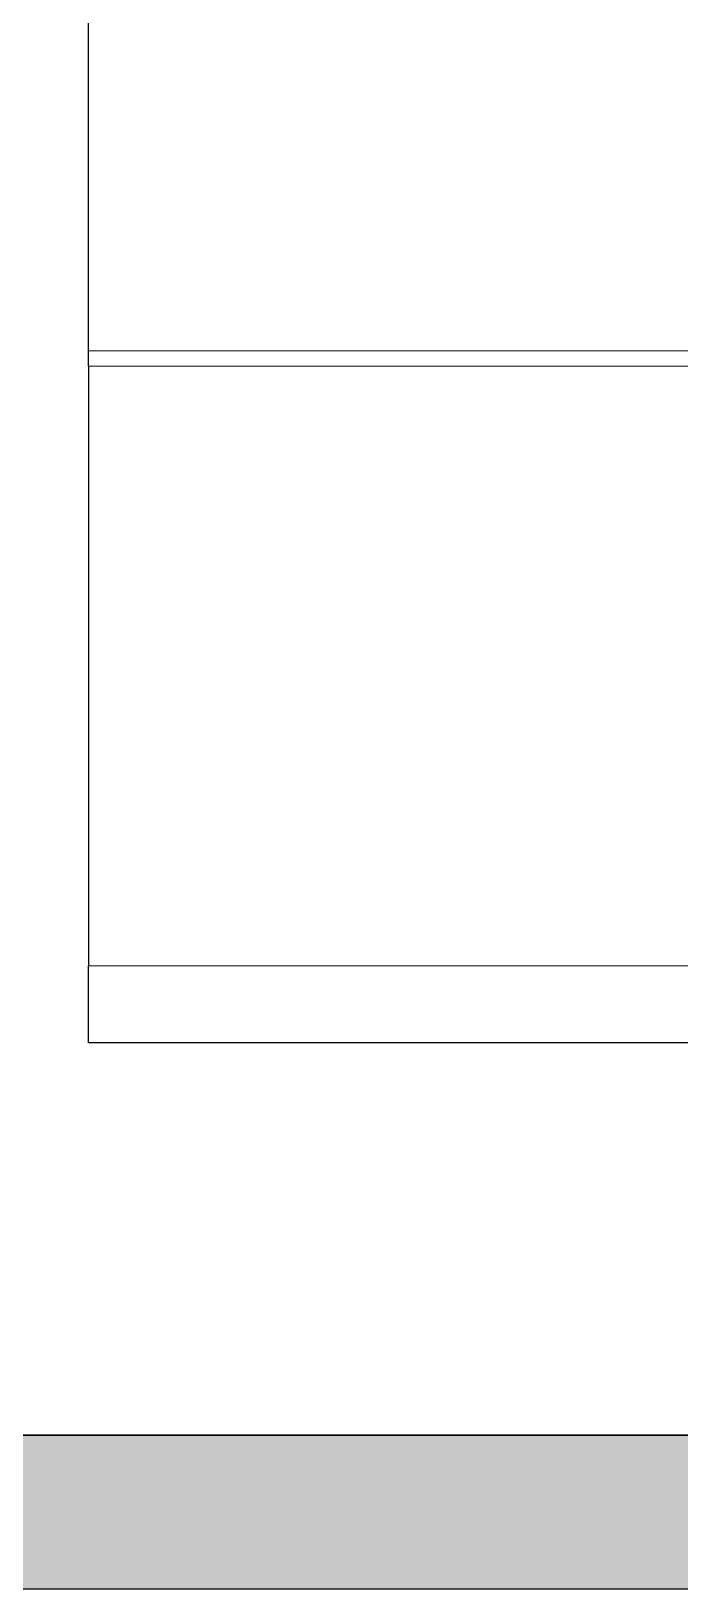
# Model space of a CAD drawing. Header units: metres. Extents: x 294 to 1101, y -498 to -355.
# Drawn here: x 616.39 to 617.234, y -488.368 to -486.342 of the extents above; entities that cross this region are included whole.
import ezdxf

# ---------------------------------------------------------------- set-up
doc = ezdxf.new("R2010")
doc.units = ezdxf.units.M
doc.layers.add('19-JARDINERIA', color=80, linetype='Continuous', lineweight=0)
doc.layers.add('wall', color=7, linetype='Continuous', lineweight=25)
doc.layers.add('SectionCutEdges', color=7, linetype='Continuous')

msp = doc.modelspace()

# ---------------------------------------------------------------- hatches: boundary and pattern name
at = {"layer": 'wall'}
h = msp.add_hatch(color=256, dxfattribs=at)
h.dxf.hatch_style = 1
h.paths.add_polyline_path([(634.8314, -488.1676), (633.846, -488.1676), (632.546, -488.1676), (631.346, -488.1676), (631.146, -488.1676), (626.9196, -488.1676), (620.6892, -488.1676), (616.2644, -488.1676), (615.0644, -488.1676), (613.9771, -488.1676), (613.7644, -488.1676), (611.8544, -488.1676), (611.8544, -488.3676), (634.8314, -488.3676)])

# ---------------------------------------------------------------- linework, layer by layer
for p, q in [((619.5946, -487.6576), (616.4644, -487.6576)), ((617.2391, -487.6576), (616.6864, -487.6576)), ((617.8301, -487.6576), (616.8401, -487.6576)), ((617.1917, -487.6576), (617.1915, -487.6576)), ((617.1922, -487.6576), (617.1917, -487.6576)), ((617.1931, -487.6576), (617.1922, -487.6576)), ((617.1943, -487.6576), (617.1931, -487.6576)), ((617.1958, -487.6576), (617.1943, -487.6576)), ((617.1976, -487.6576), (617.1958, -487.6576)), ((617.1998, -487.6576), (617.1976, -487.6576)), ((617.2023, -487.6576), (617.1998, -487.6576)), ((617.205, -487.6576), (617.2023, -487.6576)), ((617.2081, -487.6576), (617.205, -487.6576)), ((617.2114, -487.6576), (617.2081, -487.6576)), ((617.215, -487.6576), (617.2114, -487.6576)), ((617.2188, -487.6576), (617.215, -487.6576)), ((617.2229, -487.6576), (617.2188, -487.6576)), ((617.2271, -487.6576), (617.2229, -487.6576)), ((617.2316, -487.6576), (617.2271, -487.6576)), ((617.2362, -487.6576), (617.2316, -487.6576)), ((616.2644, -488.1676), (620.6892, -488.1676)), ((616.4644, -488.1676), (618.3454, -488.1676)), ((616.468, -488.1676), (616.7499, -488.1676)), ((616.4707, -488.1676), (616.7526, -488.1676)), ((616.4919, -488.1676), (616.6776, -488.1676)), ((616.4919, -488.1676), (616.6324, -488.1676)), ((616.5044, -488.1676), (616.5497, -488.1676)), ((616.5497, -488.1676), (616.5947, -488.1676)), ((616.5593, -488.1676), (617.6709, -488.1676)), ((616.5947, -488.1676), (616.6394, -488.1676)), ((616.6324, -488.1676), (616.9579, -488.1676)), ((616.6324, -488.1676), (616.9579, -488.1676)), ((616.6394, -488.1676), (616.6835, -488.1676)), ((616.6835, -488.1676), (616.7269, -488.1676)), ((616.7269, -488.1676), (616.7695, -488.1676)), ((616.7613, -488.1676), (616.7617, -488.1676)), ((616.7617, -488.1676), (616.7627, -488.1676)), ((616.7627, -488.1676), (616.7645, -488.1676)), ((616.7645, -488.1676), (616.7669, -488.1676)), ((616.7669, -488.1676), (616.77, -488.1676)), ((616.7695, -488.1676), (616.811, -488.1676)), ((616.77, -488.1676), (616.7738, -488.1676)), ((616.7738, -488.1676), (616.7783, -488.1676)), ((616.7783, -488.1676), (616.7834, -488.1676)), ((616.7834, -488.1676), (616.789, -488.1676)), ((616.789, -488.1676), (616.7953, -488.1676)), ((616.7953, -488.1676), (616.8022, -488.1676)), ((616.8022, -488.1676), (616.8095, -488.1676)), ((616.807, -488.1676), (616.8071, -488.1676)), ((616.8071, -488.1676), (616.8072, -488.1676)), ((616.8072, -488.1676), (616.8074, -488.1676)), ((616.8074, -488.1676), (616.8077, -488.1676)), ((616.8077, -488.1676), (616.8082, -488.1676)), ((616.8082, -488.1676), (616.8087, -488.1676)), ((616.8087, -488.1676), (616.8094, -488.1676)), ((616.8094, -488.1676), (616.8103, -488.1676)), ((616.8095, -488.1676), (616.8174, -488.1676)), ((616.8103, -488.1676), (616.8112, -488.1676)), ((616.811, -488.1676), (616.8513, -488.1676)), ((616.8112, -488.1676), (616.8123, -488.1676)), ((616.8123, -488.1676), (616.8134, -488.1676)), ((616.8134, -488.1676), (616.8147, -488.1676)), ((616.8147, -488.1676), (616.8161, -488.1676)), ((616.8161, -488.1676), (616.8175, -488.1676)), ((616.8174, -488.1676), (616.8257, -488.1676)), ((616.8175, -488.1676), (616.8191, -488.1676)), ((616.8191, -488.1676), (616.8207, -488.1676)), ((616.8207, -488.1676), (616.8224, -488.1676)), ((616.8224, -488.1676), (616.8242, -488.1676)), ((616.8242, -488.1676), (616.8261, -488.1676)), ((616.8257, -488.1676), (616.8345, -488.1676)), ((616.8261, -488.1676), (616.828, -488.1676)), ((616.828, -488.1676), (616.8299, -488.1676)), ((616.8299, -488.1676), (616.8319, -488.1676)), ((616.8319, -488.1676), (616.8339, -488.1676)), ((616.8339, -488.1676), (616.836, -488.1676)), ((616.8345, -488.1676), (616.8436, -488.1676)), ((616.836, -488.1676), (616.838, -488.1676)), ((616.838, -488.1676), (616.8401, -488.1676)), ((616.84, -488.1676), (616.8401, -488.1676)), ((616.8401, -488.1676), (616.8402, -488.1676)), ((616.8401, -488.1676), (617.8301, -488.1676)), ((616.8402, -488.1676), (616.8406, -488.1676)), ((616.8406, -488.1676), (616.8413, -488.1676)), ((616.8413, -488.1676), (616.8422, -488.1676)), ((616.8422, -488.1676), (616.8433, -488.1676)), ((616.8433, -488.1676), (616.8448, -488.1676)), ((616.8436, -488.1676), (616.8531, -488.1676)), ((616.8448, -488.1676), (616.8464, -488.1676)), ((616.8464, -488.1676), (616.8483, -488.1676)), ((616.8483, -488.1676), (616.8504, -488.1676)), ((616.8504, -488.1676), (616.8527, -488.1676)), ((616.8513, -488.1676), (616.8902, -488.1676)), ((616.8527, -488.1676), (616.8553, -488.1676)), ((616.8531, -488.1676), (616.8629, -488.1676)), ((616.8553, -488.1676), (616.858, -488.1676)), ((616.858, -488.1676), (616.8609, -488.1676)), ((616.8609, -488.1676), (616.864, -488.1676)), ((616.8629, -488.1676), (616.873, -488.1676)), ((616.864, -488.1676), (616.8673, -488.1676)), ((616.8673, -488.1676), (616.8708, -488.1676)), ((616.8708, -488.1676), (616.8743, -488.1676)), ((616.873, -488.1676), (616.8833, -488.1676)), ((616.8743, -488.1676), (616.878, -488.1676)), ((616.878, -488.1676), (616.8818, -488.1676)), ((616.8818, -488.1676), (616.8857, -488.1676)), ((616.8833, -488.1676), (616.8938, -488.1676)), ((616.8857, -488.1676), (616.8897, -488.1676)), ((616.8897, -488.1676), (616.8938, -488.1676)), ((616.8902, -488.1676), (616.9276, -488.1676)), ((616.8938, -488.1676), (616.8978, -488.1676)), ((616.8938, -488.1676), (616.9044, -488.1676)), ((616.8978, -488.1676), (616.902, -488.1676)), ((616.902, -488.1676), (616.9061, -488.1676)), ((616.9044, -488.1676), (616.9151, -488.1676)), ((616.9061, -488.1676), (617.0711, -488.1676)), ((616.9151, -488.1676), (616.9259, -488.1676)), ((616.9259, -488.1676), (616.9366, -488.1676)), ((616.9276, -488.1676), (616.9634, -488.1676)), ((616.9366, -488.1676), (616.9474, -488.1676)), ((616.9474, -488.1676), (616.958, -488.1676)), ((616.9556, -488.1676), (616.9557, -488.1676)), ((616.9557, -488.1676), (616.9559, -488.1676)), ((616.9559, -488.1676), (616.9563, -488.1676)), ((616.9563, -488.1676), (616.9567, -488.1676)), ((616.9567, -488.1676), (616.9574, -488.1676)), ((616.9574, -488.1676), (616.9581, -488.1676)), ((616.958, -488.1676), (616.9685, -488.1676)), ((616.9581, -488.1676), (616.959, -488.1676)), ((616.959, -488.1676), (616.96, -488.1676)), ((616.96, -488.1676), (616.9612, -488.1676)), ((616.9612, -488.1676), (616.9624, -488.1676)), ((616.9624, -488.1676), (616.9638, -488.1676)), ((616.9634, -488.1676), (616.9973, -488.1676)), ((616.9638, -488.1676), (616.9653, -488.1676)), ((616.9639, -488.1676), (616.964, -488.1676)), ((616.964, -488.1676), (616.9645, -488.1676)), ((616.9645, -488.1676), (616.9654, -488.1676)), ((616.9653, -488.1676), (616.9669, -488.1676)), ((616.9654, -488.1676), (616.9666, -488.1676)), ((616.9666, -488.1676), (616.9681, -488.1676)), ((616.9669, -488.1676), (616.9685, -488.1676)), ((616.9681, -488.1676), (616.9699, -488.1676)), ((616.9685, -488.1676), (616.9703, -488.1676)), ((616.9685, -488.1676), (616.9788, -488.1676)), ((616.9699, -488.1676), (616.9721, -488.1676)), ((616.9703, -488.1676), (616.9721, -488.1676)), ((616.9721, -488.1676), (616.974, -488.1676)), ((616.9721, -488.1676), (616.9746, -488.1676)), ((616.974, -488.1676), (616.976, -488.1676)), ((616.9746, -488.1676), (616.9773, -488.1676)), ((616.976, -488.1676), (616.978, -488.1676)), ((616.9773, -488.1676), (616.9804, -488.1676)), ((616.978, -488.1676), (616.9801, -488.1676)), ((616.9788, -488.1676), (616.9889, -488.1676)), ((616.9801, -488.1676), (616.9822, -488.1676)), ((616.9804, -488.1676), (616.9837, -488.1676)), ((616.9822, -488.1676), (616.9843, -488.1676)), ((616.9837, -488.1676), (616.9873, -488.1676)), ((616.9843, -488.1676), (616.9865, -488.1676)), ((616.9865, -488.1676), (616.9886, -488.1676)), ((616.9873, -488.1676), (616.9911, -488.1676)), ((616.9886, -488.1676), (616.9908, -488.1676)), ((616.9889, -488.1676), (616.9987, -488.1676)), ((616.9908, -488.1676), (616.9929, -488.1676)), ((616.9911, -488.1676), (616.9952, -488.1676)), ((616.9929, -488.1676), (616.9951, -488.1676)), ((616.9951, -488.1676), (616.9972, -488.1676)), ((616.9952, -488.1676), (616.9994, -488.1676)), ((616.9972, -488.1676), (616.9992, -488.1676)), ((616.9973, -488.1676), (617.0293, -488.1676)), ((616.9987, -488.1676), (617.0082, -488.1676)), ((616.9992, -488.1676), (617.0012, -488.1676)), ((616.9994, -488.1676), (617.0039, -488.1676)), ((617.0012, -488.1676), (617.0032, -488.1676)), ((617.0032, -488.1676), (617.0051, -488.1676)), ((617.0039, -488.1676), (617.0085, -488.1676)), ((617.0051, -488.1676), (617.007, -488.1676)), ((617.007, -488.1676), (617.0087, -488.1676)), ((617.0082, -488.1676), (617.0173, -488.1676)), ((617.0085, -488.1676), (617.0133, -488.1676)), ((617.0087, -488.1676), (617.0104, -488.1676)), ((617.0104, -488.1676), (617.012, -488.1676)), ((617.0114, -488.1676), (617.0115, -488.1676)), ((617.0115, -488.1676), (617.0117, -488.1676)), ((617.0117, -488.1676), (617.0121, -488.1676)), ((617.012, -488.1676), (617.0134, -488.1676)), ((617.0121, -488.1676), (617.0125, -488.1676)), ((617.0125, -488.1676), (617.0132, -488.1676)), ((617.0132, -488.1676), (617.0139, -488.1676)), ((617.0133, -488.1676), (617.0182, -488.1676)), ((617.0134, -488.1676), (617.0148, -488.1676)), ((617.0139, -488.1676), (617.0148, -488.1676)), ((617.0148, -488.1676), (617.0161, -488.1676)), ((617.0148, -488.1676), (617.0158, -488.1676)), ((617.0158, -488.1676), (617.0169, -488.1676)), ((617.0161, -488.1676), (617.0172, -488.1676)), ((617.0169, -488.1676), (617.0181, -488.1676)), ((617.0172, -488.1676), (617.0182, -488.1676)), ((617.0173, -488.1676), (617.0261, -488.1676)), ((617.0181, -488.1676), (617.0195, -488.1676)), ((617.0182, -488.1676), (617.0191, -488.1676)), ((617.0182, -488.1676), (617.0232, -488.1676)), ((617.0191, -488.1676), (617.0199, -488.1676)), ((617.0195, -488.1676), (617.0209, -488.1676)), ((617.0199, -488.1676), (617.0205, -488.1676)), ((617.0205, -488.1676), (617.021, -488.1676)), ((617.0209, -488.1676), (617.0225, -488.1676)), ((617.021, -488.1676), (617.0213, -488.1676)), ((617.0213, -488.1676), (617.0215, -488.1676)), ((617.0215, -488.1676), (617.0216, -488.1676)), ((617.0225, -488.1676), (617.0241, -488.1676)), ((617.0232, -488.1676), (617.0283, -488.1676)), ((617.0241, -488.1676), (617.0259, -488.1676)), ((617.0259, -488.1676), (617.0277, -488.1676)), ((617.0261, -488.1676), (617.0344, -488.1676)), ((617.0277, -488.1676), (617.0296, -488.1676)), ((617.0283, -488.1676), (617.0335, -488.1676)), ((617.0293, -488.1676), (617.0592, -488.1676)), ((617.0296, -488.1676), (617.0315, -488.1676)), ((617.0315, -488.1676), (617.0335, -488.1676)), ((617.0335, -488.1676), (617.0355, -488.1676)), ((617.0335, -488.1676), (617.0387, -488.1676)), ((617.0344, -488.1676), (617.0422, -488.1676)), ((617.0355, -488.1676), (617.0376, -488.1676)), ((617.0376, -488.1676), (617.0397, -488.1676)), ((617.0387, -488.1676), (617.0439, -488.1676)), ((617.0397, -488.1676), (617.0418, -488.1676)), ((617.0418, -488.1676), (617.0439, -488.1676)), ((617.0422, -488.1676), (617.0496, -488.1676)), ((617.0439, -488.1676), (617.0461, -488.1676)), ((617.0439, -488.1676), (617.0492, -488.1676)), ((617.0461, -488.1676), (617.0482, -488.1676)), ((617.0482, -488.1676), (617.0503, -488.1676)), ((617.0492, -488.1676), (617.0544, -488.1676)), ((617.0496, -488.1676), (617.0564, -488.1676)), ((617.0503, -488.1676), (617.0523, -488.1676)), ((617.0523, -488.1676), (617.0544, -488.1676)), ((617.0544, -488.1676), (617.0564, -488.1676)), ((617.0544, -488.1676), (617.0596, -488.1676)), ((617.0564, -488.1676), (617.0627, -488.1676)), ((617.0564, -488.1676), (617.0583, -488.1676)), ((617.0583, -488.1676), (617.0602, -488.1676)), ((617.0592, -488.1676), (617.0869, -488.1676)), ((617.0596, -488.1676), (617.0647, -488.1676)), ((617.0602, -488.1676), (617.062, -488.1676)), ((617.062, -488.1676), (617.0637, -488.1676)), ((617.0627, -488.1676), (617.0684, -488.1676)), ((617.0637, -488.1676), (617.0654, -488.1676)), ((617.0647, -488.1676), (617.0697, -488.1676)), ((617.0654, -488.1676), (617.0669, -488.1676)), ((617.0669, -488.1676), (617.0684, -488.1676)), ((617.0684, -488.1676), (617.0735, -488.1676)), ((617.0684, -488.1676), (617.0697, -488.1676)), ((617.0697, -488.1676), (617.071, -488.1676)), ((617.0697, -488.1676), (617.0746, -488.1676)), ((617.071, -488.1676), (617.0721, -488.1676)), ((617.0711, -488.1676), (617.0753, -488.1676)), ((617.0721, -488.1676), (617.0731, -488.1676)), ((617.0731, -488.1676), (617.074, -488.1676)), ((617.0735, -488.1676), (617.0779, -488.1676)), ((617.074, -488.1676), (617.0747, -488.1676)), ((617.0746, -488.1676), (617.0793, -488.1676)), ((617.0747, -488.1676), (617.0753, -488.1676)), ((617.0753, -488.1676), (617.0794, -488.1676)), ((617.0753, -488.1676), (617.0758, -488.1676)), ((617.0758, -488.1676), (617.0762, -488.1676)), ((617.0762, -488.1676), (617.0764, -488.1676)), ((617.0764, -488.1676), (617.0764, -488.1676)), ((617.0779, -488.1676), (617.0817, -488.1676)), ((617.0793, -488.1676), (617.084, -488.1676)), ((617.0794, -488.1676), (617.0835, -488.1676)), ((617.0817, -488.1676), (617.0848, -488.1676)), ((617.0835, -488.1676), (617.0875, -488.1676)), ((617.084, -488.1676), (617.0884, -488.1676)), ((617.0848, -488.1676), (617.0873, -488.1676)), ((617.0869, -488.1676), (617.1124, -488.1676)), ((617.0873, -488.1676), (617.089, -488.1676)), ((617.0875, -488.1676), (617.0915, -488.1676)), ((617.0884, -488.1676), (617.0927, -488.1676)), ((617.089, -488.1676), (617.0901, -488.1676)), ((617.0901, -488.1676), (617.0904, -488.1676)), ((617.0915, -488.1676), (617.0954, -488.1676)), ((617.0927, -488.1676), (617.0967, -488.1676)), ((617.0954, -488.1676), (617.0992, -488.1676)), ((617.0967, -488.1676), (617.1006, -488.1676)), ((617.0992, -488.1676), (617.1029, -488.1676)), ((617.1006, -488.1676), (617.1041, -488.1676)), ((617.1029, -488.1676), (617.1065, -488.1676)), ((617.1041, -488.1676), (617.1075, -488.1676)), ((617.1065, -488.1676), (617.1099, -488.1676)), ((617.1075, -488.1676), (617.1105, -488.1676)), ((617.1099, -488.1676), (617.1132, -488.1676)), ((617.1105, -488.1676), (617.1133, -488.1676)), ((617.1124, -488.1676), (617.1354, -488.1676)), ((617.1132, -488.1676), (617.1163, -488.1676)), ((617.1133, -488.1676), (617.1157, -488.1676)), ((617.1157, -488.1676), (617.1179, -488.1676)), ((617.1163, -488.1676), (617.1192, -488.1676)), ((617.1179, -488.1676), (617.1198, -488.1676)), ((617.1192, -488.1676), (617.122, -488.1676)), ((617.1198, -488.1676), (617.1213, -488.1676)), ((617.1213, -488.1676), (617.1225, -488.1676)), ((617.122, -488.1676), (617.1245, -488.1676)), ((617.1225, -488.1676), (617.1233, -488.1676)), ((617.1233, -488.1676), (617.1238, -488.1676)), ((617.1238, -488.1676), (617.124, -488.1676)), ((617.1245, -488.1676), (617.1268, -488.1676)), ((617.1268, -488.1676), (617.129, -488.1676)), ((617.129, -488.1676), (617.1308, -488.1676)), ((617.1308, -488.1676), (617.1325, -488.1676)), ((617.1325, -488.1676), (617.1339, -488.1676)), ((617.1339, -488.1676), (617.135, -488.1676)), ((617.135, -488.1676), (617.136, -488.1676)), ((617.1354, -488.1676), (617.1559, -488.1676)), ((617.136, -488.1676), (617.1366, -488.1676)), ((617.1366, -488.1676), (617.137, -488.1676)), ((617.137, -488.1676), (617.1371, -488.1676)), ((617.1371, -488.1676), (617.1372, -488.1676)), ((617.1559, -488.1676), (617.1739, -488.1676)), ((617.1739, -488.1676), (617.1789, -488.1676)), ((617.1865, -488.1676), (617.1866, -488.1676)), ((617.1866, -488.1676), (617.1867, -488.1676)), ((617.1867, -488.1676), (617.1871, -488.1676)), ((617.1871, -488.1676), (617.1878, -488.1676)), ((617.1878, -488.1676), (617.1887, -488.1676)), ((617.1887, -488.1676), (617.1898, -488.1676)), ((617.1898, -488.1676), (617.1913, -488.1676)), ((617.1913, -488.1676), (617.1929, -488.1676)), ((617.1915, -488.1676), (617.1917, -488.1676)), ((617.1917, -488.1676), (617.1922, -488.1676)), ((617.1922, -488.1676), (617.1931, -488.1676)), ((617.1929, -488.1676), (617.1948, -488.1676)), ((617.1931, -488.1676), (617.1943, -488.1676)), ((617.1943, -488.1676), (617.1958, -488.1676)), ((617.1948, -488.1676), (617.1969, -488.1676)), ((617.1958, -488.1676), (617.1976, -488.1676)), ((617.1969, -488.1676), (617.1992, -488.1676)), ((617.1976, -488.1676), (617.1998, -488.1676)), ((617.1992, -488.1676), (617.2018, -488.1676)), ((617.1998, -488.1676), (617.2023, -488.1676)), ((617.2018, -488.1676), (617.2045, -488.1676)), ((617.2023, -488.1676), (617.205, -488.1676)), ((617.2045, -488.1676), (617.2074, -488.1676)), ((617.205, -488.1676), (617.2081, -488.1676)), ((617.2074, -488.1676), (617.2105, -488.1676)), ((617.2081, -488.1676), (617.2114, -488.1676)), ((617.2105, -488.1676), (617.2138, -488.1676)), ((617.2114, -488.1676), (617.215, -488.1676)), ((617.2138, -488.1676), (617.2173, -488.1676)), ((617.215, -488.1676), (617.2188, -488.1676)), ((617.2173, -488.1676), (617.2208, -488.1676)), ((617.2188, -488.1676), (617.2229, -488.1676)), ((617.2208, -488.1676), (617.2245, -488.1676)), ((617.2229, -488.1676), (617.2271, -488.1676)), ((617.2245, -488.1676), (617.2283, -488.1676)), ((617.2271, -488.1676), (617.2316, -488.1676)), ((617.2283, -488.1676), (617.2322, -488.1676)), ((617.2316, -488.1676), (617.2362, -488.1676)), ((617.2322, -488.1676), (617.2362, -488.1676)), ((611.8544, -488.3676), (634.8314, -488.3676))]:
    msp.add_line(p, q)
at = {"layer": '19-JARDINERIA', "color": 251}
for p, q in [((619.5946, -486.7576), (616.4644, -486.7576)), ((619.5945, -486.7776), (616.4644, -486.7776)), ((619.5946, -487.5576), (616.4644, -487.5576))]:
    msp.add_line(p, q, dxfattribs=at)
at = {"layer": 'SectionCutEdges'}
for p, q in [((616.4644, -486.7576), (616.4644, -486.1576)), ((616.4644, -486.7776), (616.4644, -486.7576)), ((616.4644, -486.7776), (616.4644, -487.5576)), ((616.4644, -487.6576), (616.4644, -487.5576)), ((619.5946, -487.6576), (616.4644, -487.6576)), ((631.346, -488.1676), (616.2644, -488.1676))]:
    msp.add_line(p, q, dxfattribs=at)

doc.saveas('drawing.dxf')
